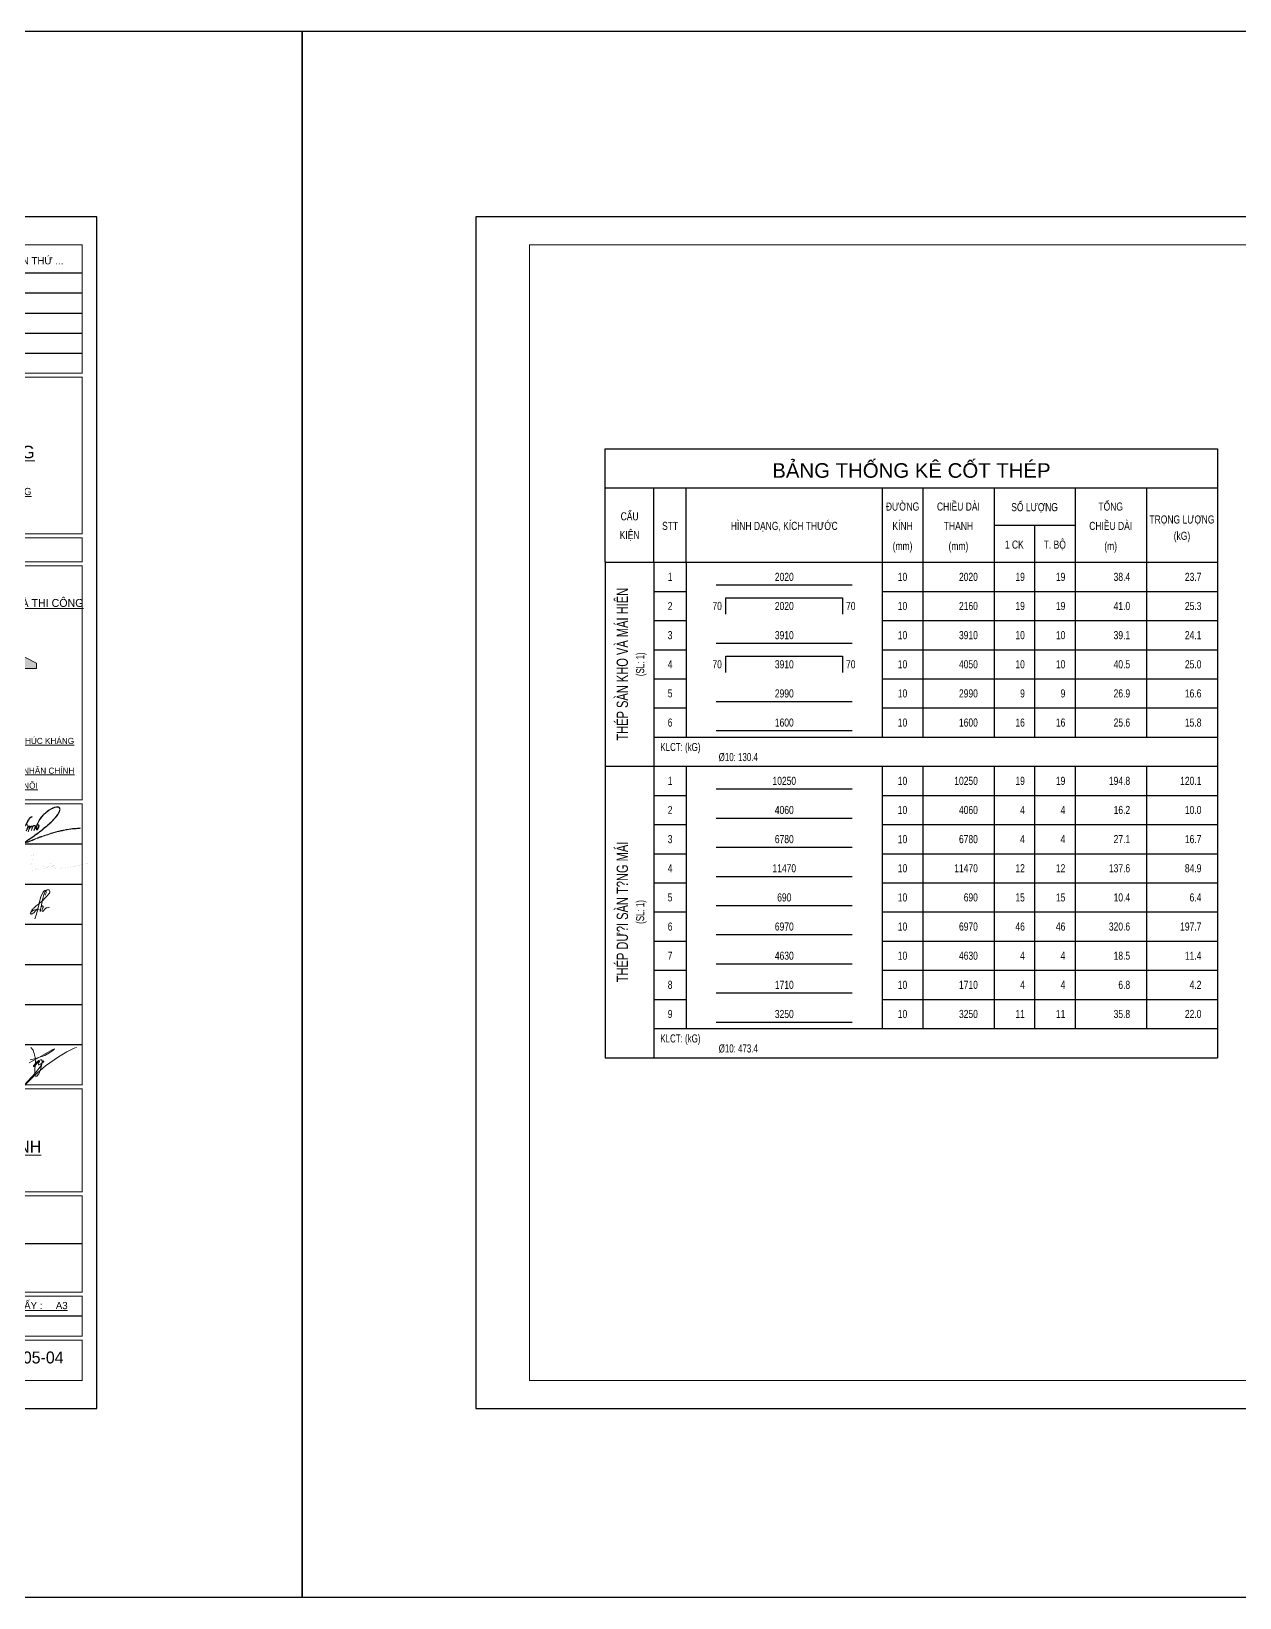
# Model space of a CAD drawing. Extents: x -1855204 to -1466800, y -1308584 to -996495.
# Drawn here: x -1713454 to -1683617, y -1269883 to -1231183 of the extents above; entities that cross this region are included whole.
import ezdxf
from ezdxf.enums import TextEntityAlignment as Align

# ---------------------------------------------------------------- set-up
doc = ezdxf.new("R2010")
doc.units = 0
doc.header["$LTSCALE"] = 150
doc.layers.get('0').update_dxf_attribs({"lineweight": 18})
doc.layers.get('Defpoints').update_dxf_attribs({"lineweight": 18})
for name, color, linetype, lineweight in [('05.Text', 253, 'Continuous', 18), ('11.Khung bo', 32, 'Continuous', 50), ('12.Khung', 36, 'Continuous', 25), ('KCVN-THAY', 7, 'Continuous', 25), ('LS-THAY', 7, 'Continuous', 20)]:
    doc.layers.add(name, color=color, linetype=linetype, lineweight=lineweight)
for name, color, linetype in [('STEEL', 4, 'Continuous'), ('TEXT_SLCK', 3, 'Continuous'), ('TEXT_TCK', 3, 'Continuous'), ('TEXT_THCT', 2, 'Continuous'), ('TEXT_TK', 2, 'Continuous'), ('THONGKE', 5, 'Continuous')]:
    doc.layers.add(name, color=color, linetype=linetype)
doc.styles.add('BIGTEXT', font='arial.ttf', dxfattribs={"width": 0.7})
doc.styles.add('SMTEXT', font='arial.ttf', dxfattribs={"width": 0.7})
doc.styles.add('VnAvantH', font='')
doc.styles.get('VnAvantH').set_extended_font_data('.VnAvantH')

# ---------------------------------------------------------------- blocks, each defined once
blk = doc.blocks.new('*U4')
at = {"layer": 'KCVN-THAY', "color": 140}
blk.add_lwpolyline([(214871.76, 86966.68), (215381.8, 86966.68), (215381.8, 86579.68), (214871.76, 86579.68)], close=True, dxfattribs=at)
blk = doc.blocks.new('100')
at = {"layer": '05.Text'}
h = blk.add_hatch(color=3, dxfattribs=at)
h.paths.add_polyline_path([(1897375, -927367), (1897375, -927501), (1897646, -927501), (1897646, -928998), (1898856, -928998), (1899794, -928998), (1899794, -927501), (1900078, -927501), (1900078, -927366), (1898717, -926668)])
h.paths.add_polyline_path([(1898772, -928138), (1898858, -927562, -0.921492), (1898987, -928872), (1899668, -928872), (1899668, -927297), (1898772, -926837)], flags=16)
h.paths.add_polyline_path([(1898646, -926846), (1898646, -928138), (1898318, -928138), (1897771, -927375), (1897631, -927375)], flags=16)
h.paths.add_polyline_path([(1898982, -927636, -0.822042), (1898987, -928808), (1898987, -928139), (1898982, -928139)], flags=16)
h.paths.add_polyline_path([(1897771, -927537), (1898273, -928265), (1898856, -928265), (1898856, -928872), (1897771, -928872)], flags=16)
at = {"color": 1, "const_width": 1.21}
for points in [[(1899936, -932378), (1899958, -932317), (1899989, -932241), (1899999, -932212), (1900002, -932182), (1900006, -932154), (1900002, -932133), (1899990, -932121), (1899983, -932118), (1899975, -932118), (1899968, -932123), (1899951, -932140), (1899927, -932182)], [(1899947, -932518), (1899967, -932530), (1899989, -932533), (1900018, -932523), (1900049, -932509), (1900069, -932494), (1900085, -932482), (1900088, -932463), (1900093, -932449), (1900100, -932432), (1900109, -932422), (1900124, -932405), (1900137, -932403), (1900146, -932411), (1900137, -932403), (1900124, -932405), (1900100, -932433), (1900088, -932463), (1900085, -932482), (1900099, -932500), (1900109, -932504), (1900120, -932504), (1900144, -932489), (1900154, -932480), (1900165, -932455), (1900171, -932441), (1900165, -932455), (1900154, -932480), (1900165, -932494), (1900174, -932501), (1900186, -932503), (1900203, -932493), (1900222, -932476), (1900236, -932462), (1900251, -932447), (1900262, -932432), (1900270, -932419), (1900262, -932432), (1900270, -932419), (1900265, -932439), (1900263, -932457), (1900265, -932471), (1900274, -932477), (1900291, -932479), (1900316, -932472), (1900344, -932458), (1900378, -932433), (1900389, -932423), (1900403, -932414), (1900415, -932395), (1900420, -932382), (1900431, -932358), (1900420, -932382), (1900415, -932395), (1900413, -932414), (1900419, -932431), (1900427, -932435), (1900446, -932435), (1900471, -932427), (1900515, -932406), (1900526, -932399), (1900542, -932382), (1900560, -932361), (1900569, -932350), (1900560, -932361), (1900542, -932382), (1900526, -932399), (1900521, -932410), (1900519, -932423), (1900523, -932443), (1900530, -932456), (1900536, -932465), (1900554, -932474), (1900570, -932476), (1900607, -932480), (1900633, -932479), (1900675, -932473), (1900808, -932458), (1900892, -932446), (1900994, -932432), (1901103, -932410), (1901176, -932396), (1901244, -932375), (1901309, -932359), (1901364, -932346), (1901309, -932359), (1901244, -932375), (1901176, -932396), (1901103, -932410), (1900994, -932432), (1900892, -932446), (1900808, -932458), (1900675, -932473), (1900633, -932479), (1900607, -932480), (1900570, -932476), (1900554, -932474), (1900536, -932465), (1900523, -932443), (1900519, -932423), (1900521, -932410), (1900526, -932399), (1900515, -932406), (1900471, -932427), (1900446, -932435), (1900427, -932435), (1900419, -932431), (1900413, -932414), (1900415, -932395), (1900403, -932414), (1900389, -932423), (1900378, -932433), (1900344, -932458), (1900316, -932472), (1900291, -932479), (1900274, -932477), (1900265, -932471), (1900263, -932457), (1900265, -932439), (1900270, -932419), (1900262, -932432), (1900251, -932447), (1900236, -932462), (1900222, -932476), (1900203, -932493), (1900186, -932503), (1900174, -932501), (1900165, -932494), (1900154, -932480), (1900144, -932489), (1900120, -932504), (1900109, -932504), (1900099, -932500), (1900085, -932482), (1900049, -932509), (1900018, -932523), (1899989, -932533), (1899967, -932530), (1899947, -932518)], [(1900146, -932411), (1900152, -932417), (1900157, -932423), (1900165, -932431), (1900171, -932441)]]:
    blk.add_lwpolyline(points, dxfattribs=at)
at = {"color": 1}
for points, knots in [([(1899945, -933627), (1899942, -933613), (1899933, -933575), (1899965, -933513), (1900033, -933447), (1900145, -933360), (1900268, -933248), (1900361, -933149), (1900412, -933083), (1900410, -933044), (1900397, -933013), (1900361, -933010), (1900325, -933022), (1900290, -933066), (1900255, -933146), (1900224, -933274), (1900192, -933419), (1900179, -933522), (1900173, -933566)], [0, 0, 0, 0, 47.812374, 124.932129, 213.458281, 364.24913, 592.314993, 759.166443, 823.471146, 852.368363, 887.088263, 919.822813, 959.007522, 1011.000739, 1098.872594, 1247.054018, 1443.487075, 1590.271115, 1590.271115, 1590.271115, 1590.271115]), ([(1900288, -933150), (1900301, -933131), (1900323, -933099), (1900322, -933034), (1900273, -933032), (1900196, -933126), (1900163, -933264), (1900120, -933493), (1900072, -933633), (1900036, -933737)], [0, 0, 0, 0, 78.848363, 133.063434, 157.351558, 218.286685, 503.998789, 625.108202, 989.937844, 989.937844, 989.937844, 989.937844]), ([(1900173, -933520), (1900153, -933514), (1900110, -933500), (1900028, -933507), (1899963, -933542), (1899925, -933583), (1899925, -933625), (1899996, -933603), (1900039, -933555), (1900083, -933513), (1900106, -933491)], [0, 0, 0, 0, 67.469175, 147.807332, 264.114322, 306.305511, 329.27246, 377.267687, 473.703475, 573.679508, 573.679508, 573.679508, 573.679508]), ([(1900190, -933447), (1900198, -933438), (1900209, -933424), (1900234, -933412), (1900245, -933429), (1900246, -933447), (1900238, -933475), (1900219, -933500), (1900207, -933544), (1900236, -933554), (1900255, -933537), (1900272, -933507), (1900301, -933475), (1900348, -933455), (1900382, -933452), (1900401, -933450)], [0, 0, 0, 0, 43.591422, 59.81833, 76.84685, 97.758927, 119.940769, 168.093866, 214.151783, 228.519422, 255.898488, 290.812512, 344.035976, 392.538655, 456.353583, 456.353583, 456.353583, 456.353583])]:
    blk.add_open_spline(points, degree=3, knots=knots, dxfattribs=at)
at = {"layer": '05.Text'}
for p, q in [((1900078, -927366), (1898717, -926668)), ((1900078, -927501), (1900078, -927366)), ((1899794, -927501), (1900078, -927501))]:
    blk.add_line(p, q, dxfattribs=at)
at = {"layer": '05.Text', "color": 1}
for points in [[(1899898, -937322), (1900076, -937228), (1900253, -937123), (1900467, -937003), (1900530, -936977), (1900488, -937019), (1900384, -937087), (1900285, -937139), (1900132, -937194), (1900034, -937228), (1899924, -937254)], [(1899935, -936946), (1899992, -937014), (1900024, -937092), (1900045, -937196), (1900050, -937322), (1900039, -937473), (1900039, -937577), (1900039, -937640), (1900060, -937661), (1900086, -937661), (1900133, -937598), (1900175, -937504), (1900206, -937395), (1900222, -937311), (1900222, -937275), (1900206, -937254), (1900175, -937249), (1900139, -937264), (1900086, -937301), (1900003, -937400), (1900003, -937416), (1900018, -937416), (1900118, -937306), (1900144, -937285), (1900150, -937293), (1900128, -937353), (1900128, -937374), (1900144, -937379), (1900180, -937358), (1900243, -937306), (1900264, -937290), (1900253, -937276), (1900234, -937290), (1900219, -937326), (1900170, -937426), (1900050, -937577), (1899773, -937880)], [(1899773, -937901), (1900039, -937630), (1900306, -937400), (1900624, -937175), (1900833, -937050), (1901016, -936961), (1901073, -936940), (1901073, -936940)]]:
    blk.add_lwpolyline(points, dxfattribs=at)
for centre, radius, start, end in [((1899971, -931204), 3.35, 279.1269, 49.4765), ((1901175, -931477), 3.2, 294.4268, 78.1554)]:
    blk.add_arc(centre, radius, start, end, dxfattribs=at)
for points, knots in [([(1899973, -931202), (1899967, -931200), (1899954, -931196), (1899938, -931203), (1899921, -931213), (1899904, -931232), (1899888, -931254), (1899873, -931280), (1899858, -931304), (1899845, -931331), (1899823, -931367), (1899803, -931414), (1899787, -931444), (1899771, -931483), (1899770, -931436), (1899785, -931413), (1899815, -931393), (1899836, -931391), (1899852, -931395), (1899861, -931406), (1899863, -931422), (1899859, -931447), (1899853, -931471), (1899843, -931498), (1899835, -931518), (1899808, -931572), (1899849, -931495), (1899866, -931465), (1899879, -931439), (1899894, -931428), (1899907, -931427), (1899911, -931438), (1899910, -931450), (1899905, -931465), (1899898, -931484), (1899890, -931509), (1899883, -931532), (1899866, -931581), (1899892, -931515), (1899904, -931486), (1899917, -931461), (1899934, -931439), (1899958, -931433), (1899972, -931447), (1899973, -931464), (1899969, -931478), (1899965, -931493), (1899957, -931508), (1899946, -931551), (1899963, -931503), (1899974, -931480), (1899983, -931445), (1900000, -931421), (1900020, -931411), (1900038, -931414), (1900044, -931426), (1900043, -931438), (1900042, -931451), (1900040, -931464), (1900037, -931478), (1900033, -931488), (1900029, -931500), (1900023, -931514), (1900006, -931554), (1900039, -931496), (1900053, -931468), (1900076, -931426), (1900096, -931405), (1900119, -931393), (1900136, -931407), (1900135, -931429), (1900129, -931452), (1900118, -931473), (1900113, -931491), (1900104, -931504), (1900098, -931513), (1900083, -931522), (1900083, -931497), (1900082, -931479), (1900087, -931447), (1900090, -931412), (1900108, -931364), (1900141, -931301), (1900188, -931216), (1900258, -931142), (1900329, -931084), (1900391, -931029), (1900463, -930996), (1900528, -930964), (1900585, -930952), (1900634, -930954), (1900661, -930993), (1900653, -931044), (1900623, -931100), (1900584, -931174), (1900522, -931236), (1900461, -931308), (1900391, -931375), (1900300, -931445), (1900213, -931523), (1900118, -931599), (1900022, -931665), (1899919, -931736), (1899859, -931775), (1899777, -931844), (1899852, -931830), (1899893, -931817), (1899948, -931795), (1900035, -931760), (1900144, -931709), (1900291, -931663), (1900444, -931614), (1900591, -931565), (1900725, -931540), (1900843, -931517), (1900958, -931495), (1901071, -931492), (1901141, -931484), (1901176, -931480)], [0, 0, 0, 0, 19.742736, 37.133711, 51.551109, 77.355177, 111.043228, 134.8749, 168.044937, 195.531963, 223.83206, 296.579604, 334.006538, 354.862187, 374.114917, 422.887411, 452.068937, 474.719362, 486.70833, 499.788035, 516.471079, 533.408581, 573.712401, 591.872122, 617.766461, 649.305708, 711.400313, 744.882204, 779.031282, 791.720508, 801.10504, 810.905666, 823.841208, 837.146436, 855.839349, 886.372303, 913.743024, 937.882632, 993.135332, 1012.578644, 1046.559001, 1074.358066, 1094.38071, 1111.558876, 1125.489315, 1142.037403, 1155.384571, 1170.812574, 1201.849995, 1226.568972, 1266.374313, 1298.841021, 1330.027806, 1350.1848, 1365.448368, 1376.030322, 1387.990701, 1400.504845, 1415.805625, 1427.557431, 1441.212789, 1450.201596, 1464.583471, 1494.495999, 1521.199494, 1587.987784, 1627.792367, 1655.66996, 1679.533207, 1692.164413, 1714.474488, 1740.036894, 1764.968925, 1782.60841, 1796.472323, 1809.830826, 1819.292283, 1836.233739, 1857.253702, 1884.806496, 1928.743175, 1964.457309, 2034.976788, 2144.109914, 2252.814524, 2339.891273, 2418.018128, 2499.388796, 2576.721957, 2632.226097, 2677.858721, 2710.777511, 2760.683591, 2822.385174, 2904.062327, 3008.271093, 3084.765208, 3187.609521, 3297.787944, 3427.826967, 3540.554364, 3658.919114, 3783.110455, 3891.383702, 3938.835148, 3988.246142, 4029.992376, 4088.279873, 4157.519033, 4314.85278, 4446.156677, 4620.795453, 4796.781347, 4910.081883, 5030.401018, 5157.390076, 5260.768552, 5368.159844, 5368.159844, 5368.159844, 5368.159844]), ([(1900087, -931406), (1900088, -931402), (1900089, -931398), (1900092, -931390), (1900093, -931387), (1900096, -931380), (1900097, -931378), (1900099, -931372), (1900100, -931370), (1900102, -931365), (1900104, -931362), (1900107, -931354), (1900110, -931349), (1900117, -931334), (1900122, -931324), (1900129, -931311), (1900131, -931308), (1900134, -931301), (1900136, -931298), (1900141, -931288), (1900145, -931282), (1900156, -931263), (1900163, -931250), (1900176, -931231), (1900180, -931225), (1900187, -931215), (1900190, -931211), (1900196, -931204), (1900199, -931200), (1900207, -931189), (1900213, -931182), (1900232, -931162), (1900245, -931149), (1900263, -931132), (1900267, -931128), (1900276, -931120), (1900281, -931116), (1900295, -931104), (1900304, -931096), (1900318, -931085), (1900322, -931081), (1900332, -931073), (1900337, -931068), (1900351, -931056), (1900360, -931048), (1900373, -931038), (1900377, -931036), (1900383, -931031), (1900386, -931029), (1900394, -931024), (1900400, -931020), (1900418, -931010), (1900429, -931004), (1900447, -930996), (1900453, -930993), (1900461, -930989), (1900463, -930988), (1900467, -930986), (1900469, -930985), (1900476, -930983), (1900480, -930981), (1900492, -930975), (1900500, -930971), (1900514, -930966), (1900519, -930963), (1900528, -930960), (1900533, -930959), (1900541, -930956), (1900545, -930955), (1900557, -930952), (1900566, -930951), (1900577, -930949), (1900580, -930949), (1900585, -930948), (1900587, -930948), (1900590, -930948), (1900592, -930948), (1900595, -930948), (1900596, -930948), (1900601, -930947), (1900604, -930947), (1900611, -930948), (1900615, -930948), (1900622, -930950), (1900626, -930951), (1900631, -930953), (1900632, -930953), (1900635, -930955), (1900636, -930955), (1900638, -930957), (1900639, -930957), (1900640, -930959), (1900641, -930959), (1900644, -930961), (1900645, -930963), (1900649, -930967), (1900652, -930970), (1900656, -930977), (1900657, -930981), (1900659, -930986), (1900660, -930987), (1900661, -930990), (1900661, -930992), (1900662, -930996), (1900662, -930999), (1900663, -931007), (1900663, -931012), (1900662, -931022), (1900661, -931026), (1900659, -931033), (1900658, -931036), (1900657, -931041), (1900656, -931044), (1900654, -931050), (1900653, -931052), (1900650, -931061), (1900647, -931066), (1900643, -931075), (1900641, -931079), (1900637, -931086), (1900636, -931089), (1900633, -931094), (1900632, -931096), (1900630, -931101), (1900628, -931104), (1900623, -931114), (1900619, -931121), (1900613, -931132), (1900610, -931137), (1900604, -931147), (1900601, -931151), (1900596, -931159), (1900594, -931163), (1900590, -931168), (1900588, -931171), (1900585, -931175), (1900583, -931178), (1900578, -931184), (1900574, -931189), (1900563, -931202), (1900555, -931211), (1900540, -931227), (1900532, -931236), (1900522, -931247), (1900520, -931249), (1900515, -931254), (1900513, -931257), (1900506, -931264), (1900502, -931269), (1900488, -931285), (1900479, -931295), (1900461, -931315), (1900451, -931325), (1900435, -931341), (1900429, -931347), (1900416, -931358), (1900410, -931364), (1900400, -931373), (1900396, -931377), (1900387, -931385), (1900382, -931388), (1900368, -931400), (1900359, -931407), (1900344, -931420), (1900338, -931425), (1900327, -931434), (1900322, -931438), (1900313, -931445), (1900309, -931448), (1900301, -931454), (1900298, -931458), (1900286, -931467), (1900278, -931474), (1900255, -931493), (1900240, -931507), (1900219, -931524), (1900214, -931529), (1900204, -931537), (1900198, -931542), (1900182, -931555), (1900172, -931563), (1900154, -931577), (1900147, -931583), (1900133, -931593), (1900127, -931598), (1900109, -931611), (1900096, -931620), (1900078, -931634), (1900072, -931638), (1900053, -931651), (1900041, -931659), (1900023, -931672), (1900017, -931676), (1900005, -931684), (1899999, -931688), (1899982, -931700), (1899970, -931708), (1899955, -931718), (1899952, -931721), (1899941, -931728), (1899933, -931733), (1899924, -931739), (1899922, -931741), (1899918, -931743), (1899916, -931745), (1899910, -931749), (1899906, -931752), (1899892, -931761), (1899881, -931769), (1899867, -931779), (1899864, -931781), (1899857, -931786), (1899852, -931790), (1899845, -931796), (1899843, -931797), (1899840, -931800), (1899838, -931802), (1899833, -931805), (1899830, -931808), (1899823, -931814), (1899820, -931816), (1899816, -931820), (1899814, -931822), (1899811, -931825), (1899810, -931826), (1899808, -931828), (1899808, -931829), (1899807, -931830), (1899807, -931830), (1899807, -931830)], [9.932308, 9.932308, 9.932308, 9.932308, 9.994305, 9.994305, 10.052177, 10.052177, 10.095805, 10.095805, 10.139102, 10.139102, 10.182399, 10.182399, 10.268993, 10.268993, 10.44218, 10.44218, 10.498135, 10.498135, 10.55409, 10.55409, 10.665999, 10.665999, 10.889818, 10.889818, 11.010392, 11.010392, 11.080811, 11.080811, 11.151229, 11.151229, 11.292066, 11.292066, 11.573739, 11.573739, 11.666039, 11.666039, 11.75834, 11.75834, 11.94294, 11.94294, 12.039311, 12.039311, 12.135682, 12.135682, 12.325564, 12.325564, 12.386678, 12.386678, 12.440219, 12.440219, 12.544625, 12.544625, 12.744071, 12.744071, 12.846142, 12.846142, 12.880888, 12.880888, 12.915633, 12.915633, 12.985124, 12.985124, 13.124105, 13.124105, 13.209572, 13.209572, 13.274394, 13.274394, 13.339216, 13.339216, 13.46886, 13.46886, 13.514601, 13.514601, 13.538697, 13.538697, 13.56059, 13.56059, 13.582484, 13.582484, 13.626272, 13.626272, 13.679136, 13.679136, 13.732, 13.732, 13.754699, 13.754699, 13.772004, 13.772004, 13.785881, 13.785881, 13.799757, 13.799757, 13.82751, 13.82751, 13.880934, 13.880934, 13.934358, 13.934358, 13.955979, 13.955979, 13.9776, 13.9776, 14.020842, 14.020842, 14.089023, 14.089023, 14.157205, 14.157205, 14.193878, 14.193878, 14.237676, 14.237676, 14.281474, 14.281474, 14.36907, 14.36907, 14.433642, 14.433642, 14.490996, 14.490996, 14.520743, 14.520743, 14.578049, 14.578049, 14.692662, 14.692662, 14.781669, 14.781669, 14.862471, 14.862471, 14.923598, 14.923598, 14.967537, 14.967537, 15.011475, 15.011475, 15.099352, 15.099352, 15.275105, 15.275105, 15.450859, 15.450859, 15.503215, 15.503215, 15.555571, 15.555571, 15.660283, 15.660283, 15.869707, 15.869707, 16.07913, 16.07913, 16.21629, 16.21629, 16.337034, 16.337034, 16.428956, 16.428956, 16.520877, 16.520877, 16.70472, 16.70472, 16.823775, 16.823775, 16.921768, 16.921768, 16.999562, 16.999562, 17.077356, 17.077356, 17.232944, 17.232944, 17.54412, 17.54412, 17.64977, 17.64977, 17.755419, 17.755419, 17.966718, 17.966718, 18.104528, 18.104528, 18.224918, 18.224918, 18.462461, 18.462461, 18.577225, 18.577225, 18.806754, 18.806754, 18.912784, 18.912784, 19.018815, 19.018815, 19.230876, 19.230876, 19.301098, 19.301098, 19.441541, 19.441541, 19.483623, 19.483623, 19.525704, 19.525704, 19.609867, 19.609867, 19.834477, 19.834477, 19.876717, 19.876717, 19.961196, 19.961196, 19.992902, 19.992902, 20.017314, 20.017314, 20.066138, 20.066138, 20.114962, 20.114962, 20.146266, 20.146266, 20.171733, 20.171733, 20.191773, 20.191773, 20.19627, 20.19627, 20.19627, 20.19627]), ([(1899972, -931207), (1899969, -931207), (1899967, -931206), (1899963, -931205), (1899962, -931205), (1899958, -931205), (1899957, -931204), (1899955, -931204), (1899955, -931205), (1899954, -931205), (1899954, -931205), (1899953, -931205), (1899953, -931205), (1899952, -931205), (1899951, -931205), (1899949, -931206), (1899947, -931206), (1899944, -931208), (1899942, -931208), (1899940, -931210), (1899939, -931210), (1899938, -931210), (1899937, -931211), (1899936, -931212), (1899935, -931212), (1899932, -931214), (1899931, -931215), (1899929, -931216), (1899928, -931217), (1899926, -931218), (1899925, -931219), (1899923, -931221), (1899921, -931223), (1899917, -931227), (1899915, -931229), (1899912, -931232), (1899911, -931234), (1899909, -931237), (1899908, -931238), (1899904, -931243), (1899902, -931246), (1899898, -931251), (1899896, -931254), (1899893, -931259), (1899892, -931261), (1899889, -931265), (1899887, -931268), (1899885, -931272), (1899884, -931274), (1899882, -931277), (1899881, -931279), (1899879, -931282), (1899878, -931283), (1899876, -931286), (1899875, -931288), (1899872, -931293), (1899871, -931296), (1899867, -931301), (1899866, -931304), (1899864, -931307), (1899864, -931308), (1899862, -931311), (1899861, -931314), (1899858, -931318), (1899857, -931321), (1899855, -931325), (1899853, -931328), (1899852, -931331), (1899851, -931332), (1899850, -931334), (1899849, -931336), (1899847, -931339), (1899847, -931340), (1899844, -931344), (1899843, -931347), (1899840, -931351), (1899839, -931354), (1899837, -931357), (1899836, -931358), (1899834, -931361), (1899834, -931363), (1899831, -931367), (1899830, -931370), (1899826, -931377), (1899824, -931382), (1899822, -931387)], [0, 0, 0, 0, 0.032586, 0.032586, 0.065172, 0.065172, 0.090761, 0.090761, 0.098996, 0.098996, 0.105686, 0.105686, 0.112375, 0.112375, 0.125755, 0.125755, 0.157442, 0.157442, 0.18913, 0.18913, 0.199543, 0.199543, 0.209956, 0.209956, 0.230782, 0.230782, 0.254806, 0.254806, 0.274641, 0.274641, 0.294477, 0.294477, 0.334148, 0.334148, 0.378886, 0.378886, 0.408387, 0.408387, 0.437888, 0.437888, 0.49689, 0.49689, 0.548882, 0.548882, 0.588992, 0.588992, 0.629101, 0.629101, 0.666291, 0.666291, 0.690868, 0.690868, 0.71934, 0.71934, 0.747813, 0.747813, 0.804759, 0.804759, 0.844746, 0.844746, 0.864486, 0.864486, 0.903965, 0.903965, 0.9472, 0.9472, 0.984187, 0.984187, 1.004004, 1.004004, 1.027799, 1.027799, 1.051594, 1.051594, 1.099183, 1.099183, 1.13811, 1.13811, 1.162176, 1.162176, 1.186242, 1.186242, 1.234374, 1.234374, 1.314649, 1.314649, 1.314649, 1.314649]), ([(1899807, -931830), (1899808, -931830), (1899809, -931830), (1899811, -931830), (1899812, -931830), (1899815, -931830), (1899816, -931830), (1899821, -931829), (1899824, -931829), (1899831, -931827), (1899835, -931827), (1899842, -931825), (1899845, -931825), (1899855, -931822), (1899860, -931821), (1899870, -931818), (1899875, -931816), (1899882, -931814), (1899884, -931813), (1899893, -931810), (1899900, -931807), (1899913, -931802), (1899920, -931800), (1899931, -931795), (1899935, -931793), (1899943, -931790), (1899946, -931789), (1899953, -931786), (1899956, -931785), (1899966, -931781), (1899972, -931778), (1899985, -931773), (1899991, -931771), (1900002, -931766), (1900006, -931765), (1900015, -931761), (1900019, -931759), (1900032, -931754), (1900040, -931750), (1900066, -931739), (1900083, -931731), (1900108, -931721), (1900116, -931717), (1900131, -931711), (1900137, -931709), (1900149, -931704), (1900154, -931702), (1900165, -931698), (1900170, -931696), (1900186, -931691), (1900197, -931687), (1900229, -931676), (1900250, -931670), (1900281, -931660), (1900290, -931657), (1900310, -931651), (1900319, -931647), (1900348, -931638), (1900367, -931632), (1900397, -931622), (1900407, -931619), (1900427, -931612), (1900437, -931609), (1900456, -931603), (1900465, -931600), (1900494, -931591), (1900513, -931584), (1900541, -931576), (1900550, -931573), (1900570, -931567), (1900581, -931565), (1900597, -931560), (1900603, -931559), (1900622, -931554), (1900634, -931551), (1900659, -931546), (1900671, -931544), (1900692, -931540), (1900701, -931538), (1900716, -931535), (1900723, -931534), (1900737, -931531), (1900744, -931530), (1900765, -931526), (1900779, -931523), (1900801, -931519), (1900809, -931518), (1900825, -931514), (1900833, -931513), (1900855, -931509), (1900870, -931506), (1900892, -931502), (1900900, -931501), (1900923, -931497), (1900939, -931494), (1900958, -931492), (1900962, -931492), (1900971, -931491), (1900975, -931490), (1900987, -931489), (1900995, -931489), (1901020, -931487), (1901037, -931486), (1901058, -931485), (1901063, -931485), (1901074, -931484), (1901080, -931484), (1901093, -931483), (1901099, -931482), (1901118, -931480), (1901130, -931479), (1901154, -931477), (1901165, -931475), (1901176, -931474)], [20.328887, 20.328887, 20.328887, 20.328887, 20.34966, 20.34966, 20.370433, 20.370433, 20.391207, 20.391207, 20.434161, 20.434161, 20.477115, 20.477115, 20.520069, 20.520069, 20.602897, 20.602897, 20.685725, 20.685725, 20.73073, 20.73073, 20.841809, 20.841809, 20.952889, 20.952889, 21.022543, 21.022543, 21.07671, 21.07671, 21.130876, 21.130876, 21.239209, 21.239209, 21.346164, 21.346164, 21.41774, 21.41774, 21.489317, 21.489317, 21.632469, 21.632469, 21.918775, 21.918775, 22.055033, 22.055033, 22.161922, 22.161922, 22.248189, 22.248189, 22.334455, 22.334455, 22.506988, 22.506988, 22.852054, 22.852054, 23.007369, 23.007369, 23.162684, 23.162684, 23.473314, 23.473314, 23.645655, 23.645655, 23.799507, 23.799507, 23.953358, 23.953358, 24.261061, 24.261061, 24.408804, 24.408804, 24.575973, 24.575973, 24.672801, 24.672801, 24.866458, 24.866458, 25.060115, 25.060115, 25.196763, 25.196763, 25.305273, 25.305273, 25.413783, 25.413783, 25.630804, 25.630804, 25.76457, 25.76457, 25.881574, 25.881574, 26.112213, 26.112213, 26.23287, 26.23287, 26.474182, 26.474182, 26.537592, 26.537592, 26.601002, 26.601002, 26.727823, 26.727823, 26.981464, 26.981464, 27.056988, 27.056988, 27.154575, 27.154575, 27.252161, 27.252161, 27.447334, 27.447334, 27.617006, 27.617006, 27.617006, 27.617006]), ([(1899914, -931456), (1899916, -931454), (1899917, -931452), (1899920, -931447), (1899922, -931445), (1899926, -931441), (1899928, -931439), (1899932, -931437), (1899933, -931436), (1899936, -931434), (1899939, -931433), (1899943, -931431), (1899946, -931431), (1899950, -931430), (1899952, -931430), (1899955, -931430), (1899957, -931430), (1899960, -931431), (1899961, -931431), (1899962, -931432), (1899962, -931432), (1899964, -931433), (1899966, -931434), (1899968, -931436), (1899970, -931437), (1899973, -931440), (1899974, -931442), (1899975, -931445), (1899976, -931445), (1899976, -931447), (1899976, -931447), (1899977, -931448), (1899977, -931448), (1899977, -931449)], [5.3866727, 5.3866727, 5.3866727, 5.3866727, 5.4242909, 5.4242909, 5.4619092, 5.4619092, 5.4995274, 5.4995274, 5.5210604, 5.5210604, 5.5512408, 5.5512408, 5.5814212, 5.5814212, 5.6036252, 5.6036252, 5.6258291, 5.6258291, 5.633766, 5.633766, 5.6417029, 5.6417029, 5.6575767, 5.6575767, 5.6816739, 5.6816739, 5.7057712, 5.7057712, 5.7167146, 5.7167146, 5.7227515, 5.7227515, 5.7265776, 5.7265776, 5.7265776, 5.7265776]), ([(1899977, -931449), (1899978, -931447), (1899979, -931445), (1899982, -931437), (1899985, -931432), (1899991, -931425), (1899993, -931422), (1899996, -931419), (1899998, -931418), (1900000, -931416), (1900001, -931415), (1900003, -931414), (1900004, -931413), (1900007, -931411), (1900009, -931410), (1900014, -931408), (1900016, -931408), (1900020, -931407), (1900022, -931407), (1900025, -931407), (1900027, -931407), (1900030, -931407), (1900032, -931407), (1900035, -931408), (1900037, -931409), (1900039, -931410), (1900040, -931411), (1900041, -931412), (1900041, -931412), (1900042, -931413), (1900042, -931413), (1900043, -931414), (1900044, -931415), (1900045, -931417), (1900046, -931418), (1900047, -931421), (1900048, -931422), (1900048, -931424), (1900049, -931425), (1900049, -931427), (1900049, -931428), (1900049, -931431), (1900049, -931432), (1900049, -931435), (1900049, -931436), (1900049, -931437), (1900049, -931438), (1900049, -931439), (1900049, -931440), (1900049, -931441), (1900049, -931442), (1900049, -931445), (1900048, -931446), (1900048, -931449), (1900048, -931450), (1900048, -931453), (1900047, -931454), (1900047, -931458), (1900046, -931461), (1900045, -931466), (1900045, -931469), (1900044, -931472), (1900044, -931472), (1900044, -931473)], [6.6513908, 6.6513908, 6.6513908, 6.6513908, 6.6801299, 6.6801299, 6.7695593, 6.7695593, 6.8087623, 6.8087623, 6.8363299, 6.8363299, 6.8522678, 6.8522678, 6.8682057, 6.8682057, 6.9000814, 6.9000814, 6.9319571, 6.9319571, 6.9511072, 6.9511072, 6.9721293, 6.9721293, 6.9931515, 6.9931515, 7.0090659, 7.0090659, 7.019599, 7.019599, 7.024797, 7.024797, 7.0299949, 7.0299949, 7.0403909, 7.0403909, 7.0573137, 7.0573137, 7.0742365, 7.0742365, 7.0853978, 7.0853978, 7.0965592, 7.0965592, 7.1204348, 7.1204348, 7.1322605, 7.1322605, 7.1399546, 7.1399546, 7.1520602, 7.1520602, 7.1641658, 7.1641658, 7.1883771, 7.1883771, 7.2080979, 7.2080979, 7.2278187, 7.2278187, 7.2672602, 7.2672602, 7.3060389, 7.3060389, 7.3152094, 7.3152094, 7.3152094, 7.3152094]), ([(1900044, -931473), (1900045, -931471), (1900046, -931468), (1900049, -931464), (1900050, -931461), (1900052, -931458), (1900053, -931456), (1900055, -931452), (1900056, -931451), (1900059, -931445), (1900061, -931442), (1900065, -931434), (1900067, -931431), (1900071, -931425), (1900072, -931423), (1900076, -931418), (1900079, -931414), (1900084, -931409), (1900086, -931407), (1900087, -931406)], [8.0531028, 8.0531028, 8.0531028, 8.0531028, 8.1001764, 8.1001764, 8.1434501, 8.1434501, 8.1751717, 8.1751717, 8.2068932, 8.2068932, 8.2703363, 8.2703363, 8.3337793, 8.3337793, 8.3675233, 8.3675233, 8.4356564, 8.4356564, 8.4681784, 8.4681784, 8.4681784, 8.4681784]), ([(1900103, -931395), (1900105, -931394), (1900107, -931393), (1900111, -931392), (1900112, -931391), (1900116, -931391), (1900117, -931391), (1900120, -931391), (1900121, -931391), (1900123, -931391), (1900123, -931391), (1900125, -931392), (1900125, -931392), (1900128, -931393), (1900129, -931394), (1900131, -931396), (1900132, -931397), (1900135, -931399), (1900136, -931400), (1900137, -931402), (1900137, -931403), (1900138, -931404), (1900138, -931405), (1900139, -931407), (1900140, -931409), (1900141, -931412), (1900141, -931414), (1900141, -931417), (1900141, -931419), (1900141, -931422), (1900141, -931424), (1900140, -931426), (1900140, -931427), (1900140, -931428), (1900140, -931429), (1900140, -931430), (1900140, -931431), (1900139, -931433), (1900139, -931435), (1900138, -931439), (1900138, -931441), (1900136, -931446), (1900136, -931448), (1900135, -931451), (1900134, -931452), (1900133, -931455), (1900133, -931456), (1900132, -931458), (1900132, -931459), (1900130, -931462), (1900129, -931464), (1900128, -931467), (1900127, -931469), (1900126, -931471), (1900125, -931472), (1900124, -931475), (1900124, -931476), (1900123, -931478), (1900123, -931478), (1900123, -931480), (1900122, -931480), (1900122, -931482), (1900121, -931484), (1900120, -931486), (1900120, -931488), (1900119, -931490), (1900118, -931491), (1900118, -931493), (1900117, -931493), (1900117, -931495), (1900117, -931495), (1900116, -931496), (1900116, -931497), (1900115, -931498), (1900114, -931499), (1900113, -931502), (1900112, -931504), (1900110, -931506), (1900110, -931506), (1900109, -931507), (1900109, -931507), (1900108, -931508), (1900108, -931509), (1900107, -931510), (1900107, -931510), (1900105, -931512), (1900104, -931514), (1900102, -931516), (1900101, -931517), (1900099, -931518), (1900099, -931518), (1900098, -931519), (1900097, -931520), (1900096, -931520), (1900096, -931521), (1900094, -931522), (1900093, -931522), (1900092, -931523), (1900091, -931523), (1900090, -931523), (1900089, -931524), (1900088, -931524), (1900088, -931524), (1900087, -931524), (1900086, -931524), (1900085, -931524), (1900085, -931523), (1900084, -931523), (1900083, -931523), (1900082, -931522), (1900082, -931522), (1900081, -931521), (1900080, -931521), (1900080, -931520), (1900080, -931519), (1900079, -931519), (1900079, -931518), (1900078, -931517), (1900078, -931516), (1900078, -931515), (1900078, -931514), (1900077, -931513), (1900077, -931512), (1900077, -931510), (1900077, -931509), (1900077, -931507), (1900077, -931505), (1900077, -931503), (1900077, -931503), (1900077, -931501), (1900077, -931501), (1900077, -931500), (1900077, -931499), (1900077, -931497), (1900077, -931496), (1900077, -931493), (1900077, -931491), (1900077, -931487), (1900077, -931485), (1900077, -931482), (1900077, -931481), (1900077, -931479), (1900077, -931477), (1900077, -931474), (1900078, -931473), (1900078, -931468), (1900078, -931465), (1900079, -931460), (1900079, -931458), (1900080, -931455), (1900080, -931454), (1900081, -931449), (1900081, -931446), (1900082, -931441), (1900082, -931438), (1900082, -931433), (1900083, -931431), (1900083, -931429)], [8.557121, 8.557121, 8.557121, 8.557121, 8.584206, 8.584206, 8.602996, 8.602996, 8.621786, 8.621786, 8.635996, 8.635996, 8.640631, 8.640631, 8.649543, 8.649543, 8.666871, 8.666871, 8.684199, 8.684199, 8.701527, 8.701527, 8.711146, 8.711146, 8.720764, 8.720764, 8.741819, 8.741819, 8.762874, 8.762874, 8.783929, 8.783929, 8.804984, 8.804984, 8.816629, 8.816629, 8.826645, 8.826645, 8.836662, 8.836662, 8.856696, 8.856696, 8.896762, 8.896762, 8.925914, 8.925914, 8.946549, 8.946549, 8.963497, 8.963497, 8.980445, 8.980445, 9.01434, 9.01434, 9.036868, 9.036868, 9.05931, 9.05931, 9.079183, 9.079183, 9.090196, 9.090196, 9.101209, 9.101209, 9.123234, 9.123234, 9.142614, 9.142614, 9.160785, 9.160785, 9.169552, 9.169552, 9.17731, 9.17731, 9.185069, 9.185069, 9.200586, 9.200586, 9.23162, 9.23162, 9.240868, 9.240868, 9.247413, 9.247413, 9.253959, 9.253959, 9.267051, 9.267051, 9.292247, 9.292247, 9.307476, 9.307476, 9.31455, 9.31455, 9.321624, 9.321624, 9.330783, 9.330783, 9.339943, 9.339943, 9.346292, 9.346292, 9.352641, 9.352641, 9.356988, 9.356988, 9.359516, 9.359516, 9.363695, 9.363695, 9.367874, 9.367874, 9.372053, 9.372053, 9.376233, 9.376233, 9.380412, 9.380412, 9.384591, 9.384591, 9.391959, 9.391959, 9.399328, 9.399328, 9.406696, 9.406696, 9.420978, 9.420978, 9.43526, 9.43526, 9.44292, 9.44292, 9.450962, 9.450962, 9.459005, 9.459005, 9.475091, 9.475091, 9.507263, 9.507263, 9.539435, 9.539435, 9.55332, 9.55332, 9.575977, 9.575977, 9.598634, 9.598634, 9.643948, 9.643948, 9.673837, 9.673837, 9.695686, 9.695686, 9.739385, 9.739385, 9.783084, 9.783084, 9.814858, 9.814858, 9.814858, 9.814858])]:
    blk.add_open_spline(points, degree=3, knots=knots, dxfattribs=at)
at = {"layer": '11.Khung bo', "const_width": 26.7}
for points in [[(1860913, -945240), (1860913, -916940), (1896063, -916940), (1896063, -945240)], [(1896213, -920140), (1896213, -916940), (1901213, -916940), (1901213, -920140)], [(1896213, -924140), (1901213, -924140), (1901213, -920240), (1896213, -920240)], [(1896213, -924840), (1901213, -924840), (1901213, -924240), (1896213, -924240)], [(1896213, -930771), (1901213, -930771), (1901213, -924940), (1896213, -924940)], [(1896213, -937871), (1901213, -937871), (1901213, -930871), (1896213, -930871)], [(1896213, -940540), (1901213, -940540), (1901213, -937971), (1896213, -937971)], [(1896213, -943040), (1901213, -943040), (1901213, -940640), (1896213, -940640)], [(1896213, -944140), (1901213, -944140), (1901213, -943140), (1896213, -943140)], [(1896213, -945240), (1901213, -945240), (1901213, -944240), (1896213, -944240)]]:
    blk.add_lwpolyline(points, close=True, dxfattribs=at)
at = {"layer": '12.Khung'}
for p, q in [((1896213, -917640), (1901213, -917640)), ((1896213, -918140), (1901213, -918140)), ((1896213, -918640), (1901213, -918640)), ((1896213, -919140), (1901213, -919140)), ((1896213, -919640), (1901213, -919640)), ((1896213, -931871), (1901213, -931871)), ((1896213, -932871), (1901213, -932871)), ((1896213, -933871), (1901213, -933871)), ((1896213, -934871), (1901213, -934871)), ((1896213, -935871), (1901213, -935871)), ((1896213, -936871), (1901213, -936871)), ((1901213, -941840), (1896213, -941840)), ((1901213, -943640), (1896213, -943640))]:
    blk.add_line(p, q, dxfattribs=at)
at = {"layer": '12.Khung', "color": 1}
blk.add_lwpolyline([(1901579, -945940), (1901579, -916240), (1859580, -916240), (1859580, -945940)], close=True, dxfattribs=at)
at = {"layer": '05.Text', "style": 'VnAvantH'}
blk.add_text('Néi dung ®iÒu chØnh lÇn thø ...', height=180, dxfattribs=at).set_placement((1898713, -917329), align=Align.MIDDLE)
for s, height, p in [('%%Uanh H¦¥NG', 313.63, (1898709, -922261)), ('%%U®Þa chØ : H¶I D¦¥NG', 180, (1898703, -923178)), ('%%Uc«ng ty tnhh thiÕt kÕ vµ thi c«ng', 198, (1898711, -925964)), ('%%U®Þa chØ: sè 15 ngâ 49 - huúnh thóc kh¸ng', 152.46, (1898739, -929380)), ('%%Uvpgd : sè 174 - nguyÔn tu©n - nh©n chÝnh', 152.46, (1898739, -930122)), ('%%Uq.thanh xu©n - tp.hµ néi', 152.46, (1898739, -930493))]:
    blk.add_text(s, height=height, dxfattribs=at).set_placement(p, align=Align.CENTER)
for s, height, p in [('%%UNHµ ë GIA §×NH', 297, (1897032, -939564)), ('%%UKHæ GIÊY :     A3', 180, (1898928, -943464))]:
    blk.add_text(s, height=height, dxfattribs=at).set_placement(p)
blk = doc.blocks.new('TK_2')
at = {"layer": 'STEEL'}
blk.add_line((19.25, 2), (61.25, 2), dxfattribs=at)
at = {"layer": 'TEXT_TK', "style": 'SMTEXT', "width": 0.75}
for tag, p in [('SH', (5, 4.5)), ('L2', (40.25, 4.5)), ('DK', (76.75, 4.5))]:
    blk.add_attdef(tag, text='', height=2.5, dxfattribs=at).set_placement(p, align=Align.MIDDLE)
for tag, p in [('DAI', (100, 4.5)), ('SL1', (114.5, 4.5)), ('SLA', (127, 4.5)), ('DT', (147, 4.5)), ('TL', (169, 4.5))]:
    blk.add_attdef(tag, text='', height=2.5, dxfattribs=at).set_placement(p, align=Align.MIDDLE_RIGHT)
blk = doc.blocks.new('TK_9')
at = {"layer": 'STEEL'}
for p, q in [((22.25, 7), (58.25, 7)), ((22.25, 2), (22.25, 7)), ((58.25, 7), (58.25, 2))]:
    blk.add_line(p, q, dxfattribs=at)
at = {"layer": 'TEXT_TK', "style": 'SMTEXT', "width": 0.75}
for tag, p in [('SH', (5, 4.5)), ('L2', (40.25, 4.5)), ('DK', (76.75, 4.5))]:
    blk.add_attdef(tag, text='', height=2.5, dxfattribs=at).set_placement(p, align=Align.MIDDLE)
for tag, p in [('L1', (20.98, 4.5)), ('DAI', (100, 4.5)), ('SL1', (114.5, 4.5)), ('SLA', (127, 4.5)), ('DT', (147, 4.5)), ('TL', (169, 4.5))]:
    blk.add_attdef(tag, text='', height=2.5, dxfattribs=at).set_placement(p, align=Align.MIDDLE_RIGHT)
blk.add_attdef('L3', text='', height=2.5, dxfattribs=at).set_placement((59.31, 4.5), align=Align.MIDDLE_LEFT)
blk = doc.blocks.new('THONGKE_TITLE')
at = {"layer": 'TEXT_TK'}
for p, q in [((0, -35), (0, 0)), ((0, 0), (189, 0)), ((189, 0), (189, -35)), ((0, -12), (189, -12)), ((15, -35), (15, -12)), ((25, -35), (25, -12)), ((85.5, -12), (85.5, -35)), ((98, -12), (98, -35)), ((120, -12), (120, -35)), ((145, -12), (145, -35)), ((167, -12), (167, -35)), ((120, -23.56), (145, -23.56)), ((132.5, -23.56), (132.5, -35)), ((0, -35), (189, -35))]:
    blk.add_line(p, q, dxfattribs=at)
at = {"layer": 'TEXT_TK', "color": 4, "style": 'BIGTEXT'}
blk.add_text('BẢNG THỐNG KÊ CỐT THÉP', height=4.5, dxfattribs=at).set_placement((94.5, -6), align=Align.MIDDLE)
at = {"layer": 'TEXT_TK', "style": 'SMTEXT', "width": 0.75}
for s, p in [('CẤU', (7.5, -22.06)), ('ĐƯỜNG', (91.75, -19.04)), ('CHIỀU DÀI', (109, -19.04)), ('SỐ LƯỢNG', (132.5, -19.22)), ('TỔNG', (156, -19.04)), ('STT', (20, -25.01)), ('HÌNH DẠNG, KÍCH THƯỚC', (55.25, -25.01)), ('KÍNH', (91.75, -25.01)), ('THANH', (109, -25.01)), ('CHIỀU DÀI', (156, -25.01)), ('TRỌNG LƯỢNG', (178, -23.03)), ('KIỆN', (7.5, -27.84)), ('(mm)', (91.75, -31.24)), ('(mm)', (109, -31.24)), ('1 CK', (126.25, -30.79)), ('T. BỘ', (138.75, -30.79)), ('(m)', (156, -31.24)), ('(kG)', (178, -28.08))]:
    blk.add_text(s, height=2.5, dxfattribs=at).set_placement(p, align=Align.CENTER)

msp = doc.modelspace()

# ---------------------------------------------------------------- linework, layer by layer
at = {"layer": 'LS-THAY', "color": 140}
for points in [[(-1855203.4, -1192482.8), (-1466800.4, -1192482.3), (-1466800.4, -1231183.1), (-1855203.4, -1231183.1)], [(-1855203.1, -1269883.3), (-1466800.1, -1269882.8), (-1466800.1, -1308583.6), (-1855203.1, -1308583.6)]]:
    msp.add_lwpolyline(points, close=True, dxfattribs=at)
at = {"layer": 'TEXT_TK'}
for p, q in [((-1699281.2, -1244301.3), (-1699281.2, -1256541.3)), ((-1698081.2, -1244301.3), (-1698081.2, -1256541.3)), ((-1697281.2, -1244301.3), (-1697281.2, -1248621.3)), ((-1692441.2, -1244301.3), (-1692441.2, -1248621.3)), ((-1691441.2, -1244301.3), (-1691441.2, -1248621.3)), ((-1689681.2, -1244301.3), (-1689681.2, -1248621.3)), ((-1688681.2, -1244301.3), (-1688681.2, -1248621.3)), ((-1687681.2, -1244301.3), (-1687681.2, -1248621.3)), ((-1685921.2, -1244301.3), (-1685921.2, -1248621.3)), ((-1684161.2, -1244301.3), (-1684161.2, -1256541.3)), ((-1699281.2, -1249341.3), (-1684161.2, -1249341.3)), ((-1697281.2, -1249341.3), (-1697281.2, -1255821.3)), ((-1692441.2, -1249341.3), (-1692441.2, -1255821.3)), ((-1691441.2, -1249341.3), (-1691441.2, -1255821.3)), ((-1689681.2, -1249341.3), (-1689681.2, -1255821.3)), ((-1688681.2, -1249341.3), (-1688681.2, -1255821.3)), ((-1687681.2, -1249341.3), (-1687681.2, -1255821.3)), ((-1685921.2, -1249341.3), (-1685921.2, -1255821.3)), ((-1699281.2, -1256541.3), (-1684161.2, -1256541.3))]:
    msp.add_line(p, q, dxfattribs=at)
at = {"layer": 'THONGKE'}
for p, q in [((-1698081.2, -1245021.3), (-1697281.2, -1245021.3)), ((-1692441.2, -1245021.3), (-1684161.2, -1245021.3)), ((-1698081.2, -1245741.3), (-1697281.2, -1245741.3)), ((-1692441.2, -1245741.3), (-1684161.2, -1245741.3)), ((-1698081.2, -1246461.3), (-1697281.2, -1246461.3)), ((-1692441.2, -1246461.3), (-1684161.2, -1246461.3)), ((-1698081.2, -1247181.3), (-1697281.2, -1247181.3)), ((-1692441.2, -1247181.3), (-1684161.2, -1247181.3)), ((-1698081.2, -1247901.3), (-1697281.2, -1247901.3)), ((-1692441.2, -1247901.3), (-1684161.2, -1247901.3)), ((-1698081.2, -1248621.3), (-1684161.2, -1248621.3)), ((-1698081.2, -1250061.3), (-1697281.2, -1250061.3)), ((-1692441.2, -1250061.3), (-1684161.2, -1250061.3)), ((-1698081.2, -1250781.3), (-1697281.2, -1250781.3)), ((-1692441.2, -1250781.3), (-1684161.2, -1250781.3)), ((-1698081.2, -1251501.3), (-1697281.2, -1251501.3)), ((-1692441.2, -1251501.3), (-1684161.2, -1251501.3)), ((-1698081.2, -1252221.3), (-1697281.2, -1252221.3)), ((-1692441.2, -1252221.3), (-1684161.2, -1252221.3)), ((-1698081.2, -1252941.3), (-1697281.2, -1252941.3)), ((-1692441.2, -1252941.3), (-1684161.2, -1252941.3)), ((-1698081.2, -1253661.3), (-1697281.2, -1253661.3)), ((-1692441.2, -1253661.3), (-1684161.2, -1253661.3)), ((-1698081.2, -1254381.3), (-1697281.2, -1254381.3)), ((-1692441.2, -1254381.3), (-1684161.2, -1254381.3)), ((-1698081.2, -1255101.3), (-1697281.2, -1255101.3)), ((-1692441.2, -1255101.3), (-1684161.2, -1255101.3)), ((-1698081.2, -1255821.3), (-1684161.2, -1255821.3))]:
    msp.add_line(p, q, dxfattribs=at)

# ---------------------------------------------------------------- block references
at = {"layer": '05.Text', "xscale": 0.991454545641318, "yscale": 0.991454545641318, "zscale": 0.9914545456793755}
for p in [(-3597168.6, -327353.1), (-3546164.4, -327353.1)]:
    msp.add_blockref('100', p, dxfattribs=at)
at = {"layer": 'Defpoints', "xscale": 100, "yscale": 100, "zscale": 100}
for p in [(-23244947.3, -9927850.9), (-23193943.1, -9927850.9)]:
    msp.add_blockref('*U4', p, dxfattribs=at)
at = {"layer": 'TEXT_TK', "xscale": 80, "yscale": 80, "zscale": 80}
msp.add_blockref('THONGKE_TITLE', (-1699281.2, -1241501.3), dxfattribs=at)
for name, p, values in [('TK_2', (-1698081.2, -1245021.3), {'L2': '2020', 'TL': '23.7', 'DT': '38.4', 'SLA': '19', 'SL1': '19', 'DAI': '2020', 'DK': '10', 'SH': '1'}), ('TK_9', (-1698081.2, -1245741.3), {'SH': '2', 'L1': '70', 'L2': '2020', 'L3': '70', 'DK': '10', 'DAI': '2160', 'SL1': '19', 'SLA': '19', 'DT': '41.0', 'TL': '25.3'}), ('TK_2', (-1698081.2, -1246461.3), {'L2': '3910', 'TL': '24.1', 'DT': '39.1', 'SLA': '10', 'SL1': '10', 'DAI': '3910', 'DK': '10', 'SH': '3'}), ('TK_9', (-1698081.2, -1247181.3), {'SH': '4', 'L1': '70', 'L2': '3910', 'L3': '70', 'DK': '10', 'DAI': '4050', 'SL1': '10', 'SLA': '10', 'DT': '40.5', 'TL': '25.0'}), ('TK_2', (-1698081.2, -1247901.3), {'L2': '2990', 'TL': '16.6', 'DT': '26.9', 'SLA': '9', 'SL1': '9', 'DAI': '2990', 'DK': '10', 'SH': '5'}), ('TK_2', (-1698081.2, -1248621.3), {'L2': '1600', 'TL': '15.8', 'DT': '25.6', 'SLA': '16', 'SL1': '16', 'DAI': '1600', 'DK': '10', 'SH': '6'}), ('TK_2', (-1698081.2, -1250061.3), {'L2': '10250', 'TL': '120.1', 'DT': '194.8', 'SLA': '19', 'SL1': '19', 'DAI': '10250', 'DK': '10', 'SH': '1'}), ('TK_2', (-1698081.2, -1250781.3), {'L2': '4060', 'TL': '10.0', 'DT': '16.2', 'SLA': '4', 'SL1': '4', 'DAI': '4060', 'DK': '10', 'SH': '2'}), ('TK_2', (-1698081.2, -1251501.3), {'L2': '6780', 'TL': '16.7', 'DT': '27.1', 'SLA': '4', 'SL1': '4', 'DAI': '6780', 'DK': '10', 'SH': '3'}), ('TK_2', (-1698081.2, -1252221.3), {'L2': '11470', 'TL': '84.9', 'DT': '137.6', 'SLA': '12', 'SL1': '12', 'DAI': '11470', 'DK': '10', 'SH': '4'}), ('TK_2', (-1698081.2, -1252941.3), {'L2': '690', 'TL': '6.4', 'DT': '10.4', 'SLA': '15', 'SL1': '15', 'DAI': '690', 'DK': '10', 'SH': '5'}), ('TK_2', (-1698081.2, -1253661.3), {'L2': '6970', 'TL': '197.7', 'DT': '320.6', 'SLA': '46', 'SL1': '46', 'DAI': '6970', 'DK': '10', 'SH': '6'}), ('TK_2', (-1698081.2, -1254381.3), {'L2': '4630', 'TL': '11.4', 'DT': '18.5', 'SLA': '4', 'SL1': '4', 'DAI': '4630', 'DK': '10', 'SH': '7'}), ('TK_2', (-1698081.2, -1255101.3), {'L2': '1710', 'TL': '4.2', 'DT': '6.8', 'SLA': '4', 'SL1': '4', 'DAI': '1710', 'DK': '10', 'SH': '8'}), ('TK_2', (-1698081.2, -1255821.3), {'L2': '3250', 'TL': '22.0', 'DT': '35.8', 'SLA': '11', 'SL1': '11', 'DAI': '3250', 'DK': '10', 'SH': '9'})]:
    msp.add_blockref(name, p, dxfattribs=at).add_auto_attribs(values)

# ---------------------------------------------------------------- texts
at = {"layer": '05.Text', "color": 1, "style": 'VnAvantH'}
msp.add_text('KC-05-04', height=294.46, dxfattribs=at).set_placement((-1712658.1, -1264095.4), align=Align.RIGHT)
at = {"layer": 'TEXT_SLCK', "style": 'SMTEXT', "width": 0.7}
for p in [(-1698321.2, -1246821.3), (-1698321.2, -1252941.3)]:
    msp.add_text('(SL: 1)', height=200, rotation=90, dxfattribs=at).set_placement(p, align=Align.CENTER)
at = {"layer": 'TEXT_TCK', "style": 'SMTEXT', "width": 0.7}
for s, p in [('THÉP SÀN KHO VÀ MÁI HIÊN', (-1698721.2, -1246821.3)), ('THÉP DƯ?I SÀN T?NG MÁI', (-1698721.2, -1252941.3))]:
    msp.add_text(s, height=280, rotation=90, dxfattribs=at).set_placement(p, align=Align.CENTER)
at = {"layer": 'TEXT_THCT', "style": 'SMTEXT', "width": 0.7}
for s, p in [('KLCT: (kG)', (-1697921.2, -1248965.3)), ('%%c10: 130.4', (-1696481.2, -1249213.3)), ('KLCT: (kG)', (-1697921.2, -1256165.3)), ('%%c10: 473.4', (-1696481.2, -1256413.3))]:
    msp.add_text(s, height=200, dxfattribs=at).set_placement(p)

doc.saveas('drawing.dxf')
